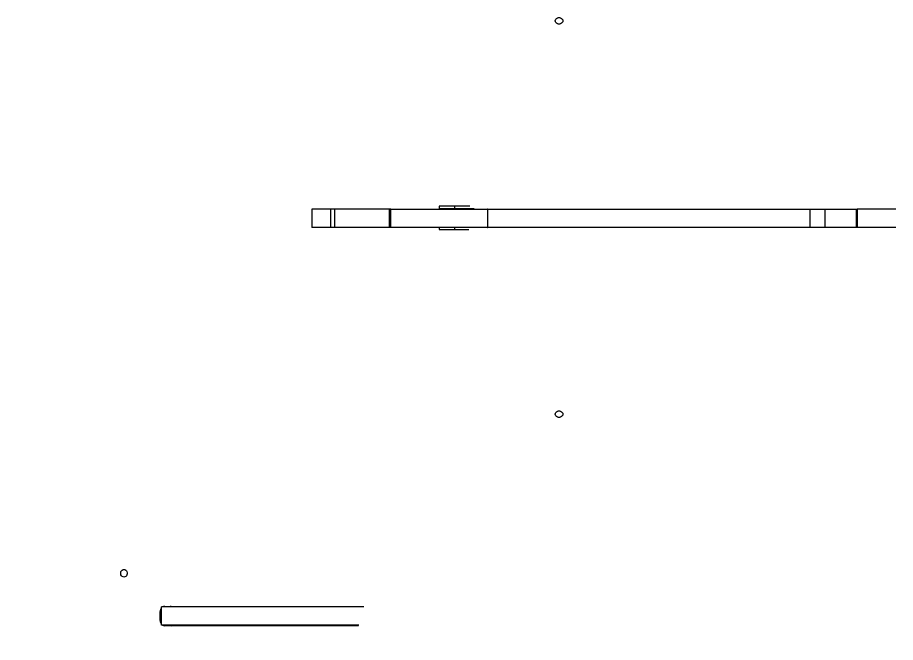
# Model space of a CAD drawing. Header units: millimetres. Extents: x -9608 to 9087, y -7864 to 6934.
# Drawn here: x 2400 to 3416, y 3485 to 4208 of the extents above; entities that cross this region are included whole.
import ezdxf

# ---------------------------------------------------------------- set-up
doc = ezdxf.new("R2010")
doc.units = ezdxf.units.MM
doc.layers.add('DIKOM_ОБЪЕКТ', color=7, linetype='Continuous')
doc.layers.add('DIKOM_РАЗМЕР_ОБЪЕКТА', color=7, linetype='Continuous')
doc.styles.add('style1', font='arial.ttf', dxfattribs={"width": 0.8})
doc.dimstyles.new('1-50', dxfattribs={"dimtxt": 300, "dimasz": 200, "dimexe": 100, "dimexo": 0, "dimgap": 100, "dimtad": 1, "dimtxsty": 'style1', "dimcen": 200, "dimclrd": 7, "dimclre": 7, "dimclrt": 7, "dimadec": 1, "dimazin": 2, "dimtfac": 1, "dimtmove": 0, "dimatfit": 2, "dimfxl": 0, "dimlwd": 25, "dimlwe": 18, "dimarcsym": 0})

# ---------------------------------------------------------------- blocks, each defined once
blk = doc.blocks.new('*D16')
at = {"layer": 'Defpoints', "color": 0, "transparency": 16777216}
for p in [(-6125, 3662.5), (7039, -2261), (7039, -7136.2)]:
    blk.add_point(p, dxfattribs=at)
at = {"layer": 'DIKOM_РАЗМЕР_ОБЪЕКТА', "color": 7, "lineweight": 18, "transparency": 16777216}
for p, q in [((-6125, 3662.5), (-6125, -7236.2)), ((7039, -2261), (7039, -7236.2))]:
    blk.add_line(p, q, dxfattribs=at)
at = {"layer": 'DIKOM_РАЗМЕР_ОБЪЕКТА', "color": 7, "lineweight": 25, "transparency": 16777216}
blk.add_line((-5925, -7136.2), (6839, -7136.2), dxfattribs=at)
at = {"layer": 'DIKOM_РАЗМЕР_ОБЪЕКТА', "color": 7, "transparency": 16777216}
for points in [[(-5925, -7102.9), (-5925, -7169.5), (-6125, -7136.2)], [(6839, -7102.9), (6839, -7169.5), (7039, -7136.2)]]:
    blk.add_solid(points, dxfattribs=at)
at = {"layer": 'DIKOM_РАЗМЕР_ОБЪЕКТА', "color": 7, "transparency": 16777216, "insert": (326.4, -6882.9), "char_height": 300, "attachment_point": 5, "style": 'style1'}
blk.add_mtext('13200', dxfattribs=at)

msp = doc.modelspace()

# ---------------------------------------------------------------- linework, layer by layer
at = {"layer": 'DIKOM_ОБЪЕКТ', "color": 7, "linetype": 'Continuous', "lineweight": 15}
for p, q in [((2740.405, 3985.963), (2740.405, 3964.963)), ((2762.637, 3985.963), (2740.405, 3985.963)), ((2762.637, 3964.963), (2762.637, 3985.963)), ((2767.306, 3985.963), (2762.637, 3985.963)), ((2767.306, 3964.963), (2767.306, 3985.963)), ((2830.463, 3985.963), (2767.306, 3985.963)), ((2830.463, 3964.963), (2830.463, 3985.963)), ((2831.927, 3985.963), (2830.463, 3985.963)), ((2831.927, 3964.963), (2831.927, 3985.963)), ((2831.927, 3985.963), (2944.034, 3985.963)), ((2887.881, 3989.463), (2887.881, 3986.463)), ((2905.887, 3989.463), (2887.881, 3989.463)), ((2905.887, 3986.463), (2887.881, 3986.463)), ((2905.887, 3989.463), (2905.887, 3986.463)), ((2923.434, 3989.463), (2905.887, 3989.463)), ((2928.561, 3986.463), (2905.887, 3986.463)), ((2944.034, 3985.963), (2944.034, 3964.963)), ((2944.492, 3985.963), (2944.034, 3985.963)), ((2944.492, 3964.963), (2944.492, 3985.963)), ((2944.492, 3985.963), (3317.355, 3985.963)), ((3317.355, 3985.963), (3317.355, 3964.963)), ((3317.355, 3985.963), (3334.445, 3985.963)), ((3334.445, 3985.963), (3334.445, 3964.963)), ((3334.445, 3985.963), (3370.929, 3985.963)), ((3370.929, 3985.963), (3370.929, 3964.963)), ((3370.929, 3985.963), (3372.089, 3985.963)), ((3372.089, 3985.963), (3372.089, 3964.963)), ((3416.888, 3985.963), (3372.089, 3985.963)), ((2762.637, 3964.963), (2740.405, 3964.963)), ((2767.306, 3964.963), (2762.637, 3964.963)), ((2830.463, 3964.963), (2767.306, 3964.963)), ((2831.927, 3964.963), (2830.463, 3964.963)), ((2944.034, 3964.963), (2831.927, 3964.963)), ((2887.881, 3964.963), (2887.881, 3962.463)), ((2905.887, 3964.963), (2905.887, 3962.463)), ((2944.034, 3964.963), (2944.492, 3964.963)), ((3317.355, 3964.963), (2944.492, 3964.963)), ((3334.445, 3964.963), (3317.355, 3964.963)), ((3370.929, 3964.963), (3334.445, 3964.963)), ((3372.089, 3964.963), (3370.929, 3964.963)), ((3416.888, 3964.963), (3372.089, 3964.963)), ((2887.881, 3962.463), (2905.887, 3962.463)), ((2905.887, 3962.463), (2922.443, 3962.463)), ((2565.036, 3510.263), (2565.036, 3520.663)), ((2566.333, 3520.663), (2565.036, 3520.663)), ((2566.333, 3504.963), (2566.333, 3525.963)), ((2800.662, 3525.963), (2566.333, 3525.963)), ((2570.224, 3526.663), (2800.861, 3526.663)), ((2566.333, 3510.263), (2565.036, 3510.263)), ((2794.925, 3504.963), (2566.333, 3504.963)), ((2794.727, 3504.263), (2570.224, 3504.263))]:
    msp.add_line(p, q, dxfattribs=at)
at = {"layer": 'DIKOM_ОБЪЕКТ', "color": 7, "linetype": 'Continuous', "lineweight": 15, "flags": 128}
for points in [[(3031.284, 4203.957), (3031.1, 4202.883), (3030.582, 4201.897), (3029.758, 4201.078), (3028.705, 4200.492), (3027.515, 4200.187), (3026.248, 4200.188), (3025.058, 4200.494), (3024.005, 4201.081), (3023.181, 4201.902), (3022.662, 4202.889), (3022.479, 4203.962), (3022.662, 4205.036), (3023.181, 4206.022), (3024.005, 4206.841), (3025.058, 4207.427), (3026.263, 4207.732), (3027.515, 4207.731), (3028.72, 4207.424), (3029.773, 4206.837), (3030.582, 4206.017), (3031.1, 4205.03), (3031.284, 4203.957)], [(3022.479, 3748.972), (3022.662, 3750.046), (3023.181, 3751.032), (3024.005, 3751.85), (3025.058, 3752.435), (3026.263, 3752.739), (3027.515, 3752.738), (3028.72, 3752.431), (3029.773, 3751.843), (3030.597, 3751.022), (3031.116, 3750.035), (3031.284, 3748.961), (3031.1, 3747.888), (3030.582, 3746.902), (3029.758, 3746.083), (3028.705, 3745.498), (3027.499, 3745.194), (3026.248, 3745.196), (3025.058, 3745.503), (3024.005, 3746.091), (3023.181, 3746.911), (3022.662, 3747.899), (3022.479, 3748.972)], [(2523.029, 3569.363), (2524.097, 3569.184), (2525.088, 3568.664), (2525.912, 3567.844), (2526.492, 3566.79), (2526.797, 3565.589), (2526.797, 3564.336), (2526.492, 3563.135), (2525.912, 3562.081), (2525.088, 3561.261), (2524.097, 3560.741), (2523.029, 3560.563), (2521.96, 3560.741), (2520.969, 3561.261), (2520.145, 3562.081), (2519.565, 3563.135), (2519.26, 3564.336), (2519.26, 3565.589), (2519.565, 3566.79), (2520.145, 3567.844), (2520.969, 3568.664), (2521.96, 3569.184), (2523.029, 3569.363)]]:
    msp.add_lwpolyline(points, dxfattribs=at)
at = {"layer": 'DIKOM_ОБЪЕКТ', "color": 7, "linetype": 'Continuous', "lineweight": 15}
for centre, radius, start, end in [((3026.881, 4195.02), 5.249, 81.389854, 98.610146), ((3026.889, 3757.628), 4.972, 260.995438, 279.004562), ((2530.337, 3564.963), 3.64, 167.608962, 192.391038), ((2571.49, 3520.75), 6.455, 143.032275, 180.771383), ((2570.244, 3522.04), 4.622, 90.242782, 121.945248), ((2577.735, 3522.041), 4.622, 90.051207, 121.945973), ((2571.49, 3510.176), 6.455, 179.228503, 216.967331), ((2570.244, 3508.885), 4.622, 238.054752, 269.757218), ((2577.735, 3508.885), 4.622, 238.054027, 269.948793)]:
    msp.add_arc(centre, radius, start, end, dxfattribs=at)

# ---------------------------------------------------------------- dimensions: what is measured, and where the dimension line sits
at = {"layer": 'DIKOM_РАЗМЕР_ОБЪЕКТА'}
dim = msp.add_linear_dim(base=(7038.989, -7136.194), p1=(-6124.982, 3662.494), p2=(7038.989, -2261.037), text='13200', dimstyle='1-50', dxfattribs=at)
dim.commit()
dim.dimension.update_dxf_attribs({"geometry": '*D16', "text_midpoint": (326.371, -7136.194), "dimtype": 160})

doc.saveas('drawing.dxf')
